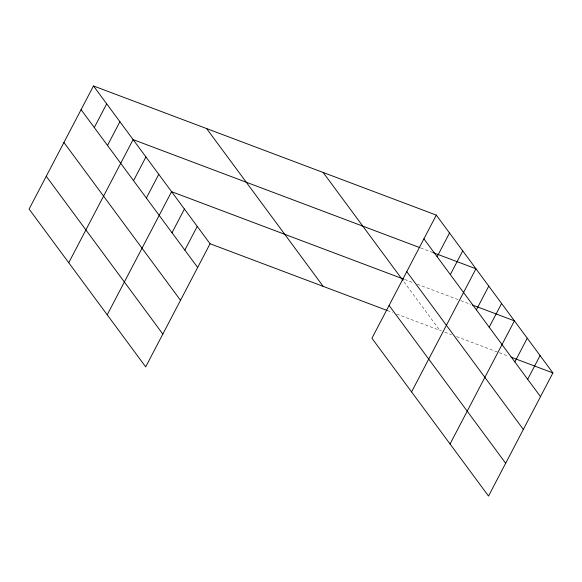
<?xml version="1.0" encoding="UTF-8"?>
<svg xmlns="http://www.w3.org/2000/svg" width="582" height="582" viewBox="0 0 582 582"><rect width="100%" height="100%" fill="white"/><g stroke="black" fill="none" stroke-linecap="round" stroke-linejoin="round"><path stroke-width="0.44" stroke-dasharray="2.91 2.18" d="M420.641 247.925L433.212 252.661M404.643 279.476L413.024 282.634M417.214 284.212L459.955 300.319M460.791 300.632L470.845 304.422M387.394 310.562L392.464 312.469M396.684 314.062L441.44 330.925M444.793 332.184L451.494 334.708M456.528 336.607L498.425 352.394M499.261 352.707L508.486 356.184M403.959 281.834L439.766 330.292"/><path stroke-width="0.87" d="M93.476 85.947L29.1 209.083L145.689 366.886L210.066 243.749L93.476 85.947L436.311 215.114L552.9 372.917L488.524 496.053L371.934 338.251L436.311 215.114M94.291 127.553L106.688 103.829M107.503 145.435L119.899 121.711M68.741 262.737L133.118 139.6L419.804 247.612M133.54 180.675L145.936 156.958M146.366 198.033L158.762 174.316M107.212 314.811L171.588 191.674L403.806 279.164M172.01 232.749L184.414 209.033M184.836 250.107L197.24 226.391M437.126 256.72L449.522 232.996M450.337 274.602L462.741 250.886M411.576 391.904L475.952 268.768L433.212 252.661M476.374 309.842L488.778 286.126M489.2 327.2L501.604 303.484M450.053 443.979L514.423 320.842L472.526 305.055M514.852 361.924L527.248 338.2M527.678 379.282L540.074 355.558M210.066 243.749L387.394 310.562M510.996 357.13L552.9 372.917M423.914 238.831L540.496 396.64M406.76 271.641L523.349 429.443M323.177 172.49L402.889 280.386M389.089 305.441L505.678 463.25M206.61 128.571L323.199 286.373M81.073 109.663L197.662 267.465M63.925 142.474L180.507 300.276M46.254 176.273L162.836 334.075"/></g></svg>
